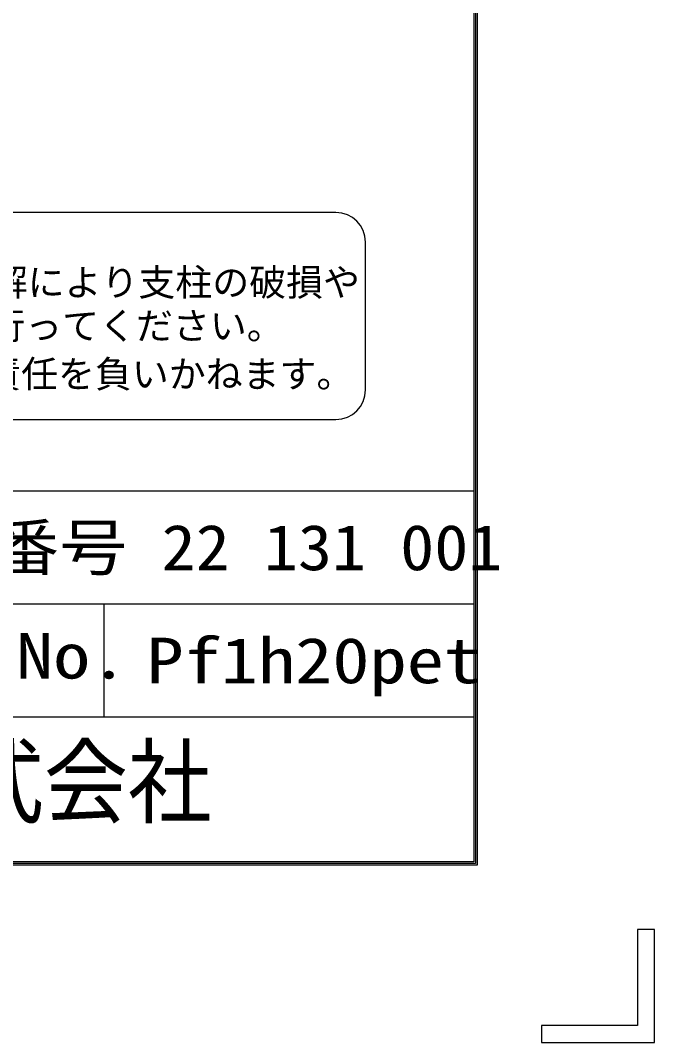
# Model space of a CAD drawing. Units: millimetres, scale not verified. Extents: x -4425 to 4425, y -3150 to 3150.
# Drawn here: x 3621 to 4425, y -3150 to -1855 of the extents above; entities that cross this region are included whole.
import ezdxf
from ezdxf.enums import TextEntityAlignment as Align

# ---------------------------------------------------------------- set-up
doc = ezdxf.new("R2010")
doc.units = ezdxf.units.MM
doc.header["$LTSCALE"] = 20
doc.layers.add('0-4_WAKU', color=7, linetype='Continuous', lineweight=25)
doc.layers.add('0-5_D-TTL-TXT', color=7, linetype='Continuous', lineweight=25)
doc.styles.add('ＭＳ ゴシック', font='')
doc.styles.get('ＭＳ ゴシック').set_extended_font_data('MS Gothic')

msp = doc.modelspace()

# ---------------------------------------------------------------- linework, layer by layer
at = {"layer": '0-4_WAKU'}
for p, q in [((2681.4, -2450.93), (4195.84, -2450.93)), ((2681.4, -2594.18), (4195.84, -2594.18)), ((3727.12, -2737.43), (3727.12, -2594.18)), ((2681.4, -2737.43), (4195.84, -2737.43)), ((4403.36, -3006.75), (4403.36, -3128.51)), ((4281.59, -3150), (4424.84, -3150))]:
    msp.add_line(p, q, dxfattribs=at)
msp.add_lwpolyline([(-4050.16, 2925), (4199.84, 2925), (4199.84, -2925), (-4050.16, -2925)], close=True, dxfattribs=at)
for points in [[(4197.84, 2923), (4197.84, -2923), (-4048.16, -2923)], [(4195.84, 2921), (4195.84, -2921), (-4046.16, -2921)], [(4424.84, -3150), (4424.84, -3006.75), (4403.36, -3006.75)], [(4403.36, -3128.51), (4281.59, -3128.51), (4281.59, -3150)]]:
    msp.add_lwpolyline(points, dxfattribs=at)
at = {"layer": '0-5_D-TTL-TXT'}
msp.add_line((4195.84, -2064.51), (4195.84, -2450.93), dxfattribs=at)
at = {"layer": '0-5_D-TTL-TXT', "color": 2}
for p, q in [((4020.98, -2098.05), (2186.81, -2098.05)), ((4058.48, -2323.05), (4058.48, -2135.55)), ((2186.81, -2360.55), (4020.98, -2360.55))]:
    msp.add_line(p, q, dxfattribs=at)
for centre, start, end in [((4020.98, -2135.55), 0, 90), ((4020.98, -2323.05), 270, 0)]:
    msp.add_arc(centre, 37.5, start, end, dxfattribs=at)

# ---------------------------------------------------------------- texts
at = {"layer": '0-4_WAKU', "style": 'ＭＳ ゴシック'}
for s, height, width, p in [('エコマーク認定番号 22 131 001', 57.73, 1.1, (2977.22, -2568.74)), ('No.', 57.73, 1.2, (3615.38, -2706.02)), ('Pf1h20pet', 57.73, 1.2, (3780.77, -2711.99)), ('JFE 建材株式会社', 86.59, 0.9, (3013.54, -2888.65))]:
    msp.add_text(s, height=height, dxfattribs=dict(at, width=width)).set_placement(p, align=Align.BOTTOM_LEFT)
at = {"layer": '0-5_D-TTL-TXT', "style": 'ＭＳ ゴシック'}
for s, p in [('凍結の恐れがある場所への設置は、内部に溜まった雨水等の凍結融解により支柱の破損や', (2179.45, -2214.06)), ('コンクリート基礎の破損の恐れがありますので施工時、水仕舞いを行ってください。', (2176.37, -2269.12)), ('施工による水仕舞い不備で起こる支柱・基礎の破損について当社は責任を負いかねます。 ', (2171.12, -2330.24))]:
    msp.add_text(s, height=34.31, dxfattribs=at).set_placement(p, align=Align.BOTTOM_LEFT)

doc.saveas('drawing.dxf')
